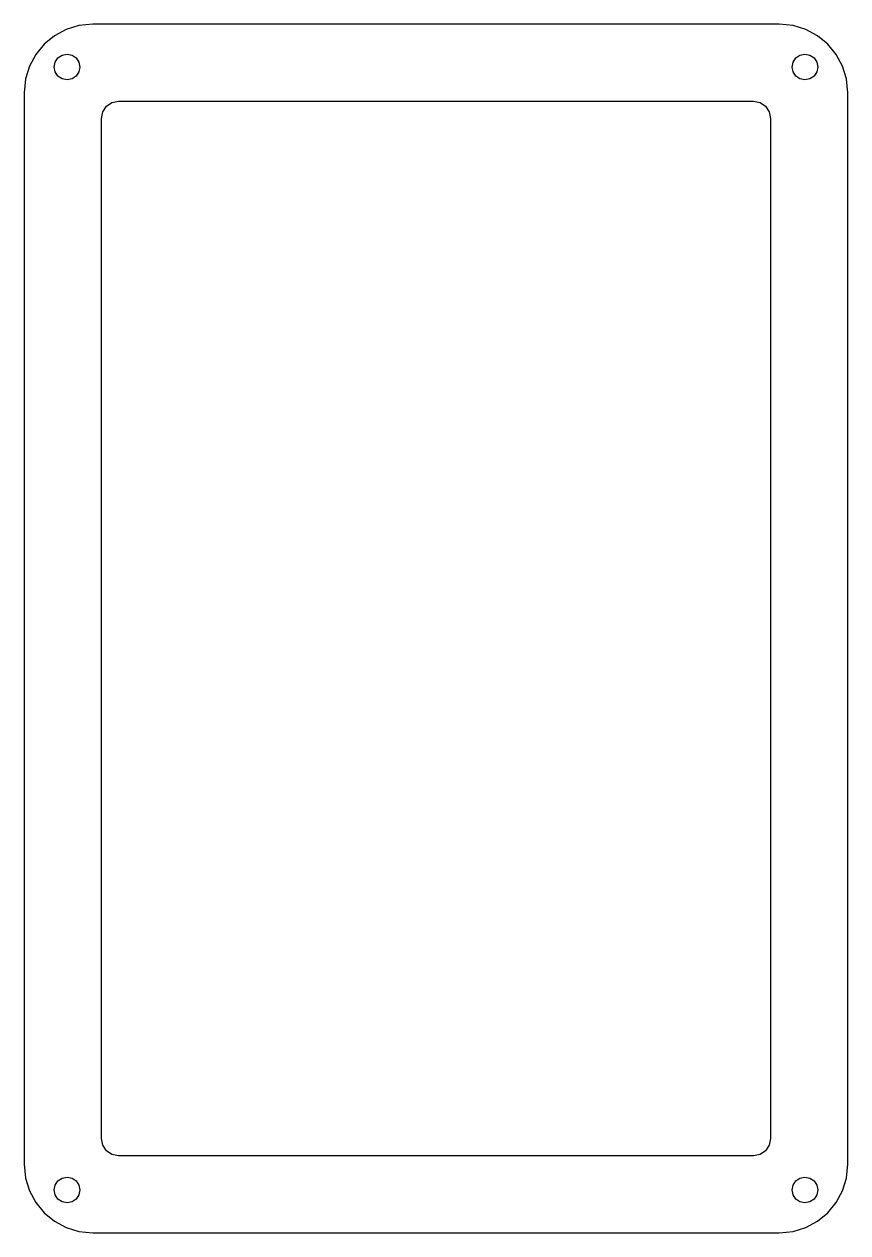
# Model space of a CAD drawing. Extents: x 107 to 203, y 2 to 143.
import ezdxf

# ---------------------------------------------------------------- set-up
doc = ezdxf.new("R2010")
doc.units = 0

msp = doc.modelspace()

# ---------------------------------------------------------------- linework, layer by layer
at = {"layer": 'Layer 1'}
for p, q in [((113.383781, 142.838031), (111.88025, 142.37325)), ((115, 143), (113.383781, 142.838031)), ((195, 143), (115, 143)), ((115, 143), (115, 143)), ((196.616219, 142.838031), (195, 143)), ((198.11975, 142.37325), (196.616219, 142.838031)), ((110.521094, 141.637344), (109.338, 140.662)), ((111.88025, 142.37325), (110.521094, 141.637344)), ((199.478906, 141.637344), (198.11975, 142.37325)), ((200.662, 140.662), (199.478906, 141.637344)), ((109.338, 140.662), (108.362656, 139.478906)), ((201.637344, 139.478906), (200.662, 140.662)), ((108.362656, 139.478906), (107.62675, 138.11975)), ((110.5, 138), (110.614181, 138.574025)), ((110.614181, 138.574025), (110.93934, 139.06066)), ((110.93934, 139.06066), (111.425975, 139.385819)), ((111.425975, 139.385819), (112, 139.5)), ((112, 139.5), (112.574025, 139.385819)), ((112, 139.5), (112, 139.5)), ((112.574025, 139.385819), (113.06066, 139.06066)), ((113.06066, 139.06066), (113.385819, 138.574025)), ((113.385819, 138.574025), (113.5, 138)), ((196.5, 138), (196.614181, 138.574025)), ((196.614181, 138.574025), (196.93934, 139.06066)), ((196.93934, 139.06066), (197.425975, 139.385819)), ((197.425975, 139.385819), (198, 139.5)), ((198, 139.5), (198.574025, 139.385819)), ((198, 139.5), (198, 139.5)), ((198.574025, 139.385819), (199.06066, 139.06066)), ((199.06066, 139.06066), (199.385819, 138.574025)), ((199.385819, 138.574025), (199.5, 138)), ((202.37325, 138.11975), (201.637344, 139.478906)), ((107.62675, 138.11975), (107.161969, 136.616219)), ((110.614181, 137.425975), (110.5, 138)), ((110.93934, 136.93934), (110.614181, 137.425975)), ((111.425975, 136.614181), (110.93934, 136.93934)), ((113.06066, 136.93934), (112.574025, 136.614181)), ((113.385819, 137.425975), (113.06066, 136.93934)), ((113.5, 138), (113.385819, 137.425975)), ((196.614181, 137.425975), (196.5, 138)), ((196.93934, 136.93934), (196.614181, 137.425975)), ((197.425975, 136.614181), (196.93934, 136.93934)), ((199.06066, 136.93934), (198.574025, 136.614181)), ((199.385819, 137.425975), (199.06066, 136.93934)), ((199.5, 138), (199.385819, 137.425975)), ((202.838031, 136.616219), (202.37325, 138.11975)), ((107.161969, 136.616219), (107, 135)), ((112, 136.5), (111.425975, 136.614181)), ((112.574025, 136.614181), (112, 136.5)), ((198, 136.5), (197.425975, 136.614181)), ((198.574025, 136.614181), (198, 136.5)), ((203, 135), (202.838031, 136.616219)), ((107, 135), (107, 9.99995)), ((117.220062, 133.843312), (118, 134)), ((118, 134), (192, 134)), ((118, 134), (118, 134)), ((192, 134), (192.779938, 133.843312)), ((203, 9.99995), (203, 135)), ((116, 132), (116.156688, 132.779938)), ((116.156688, 132.779938), (116.5845, 133.4155)), ((116.5845, 133.4155), (117.220062, 133.843312)), ((192.779938, 133.843312), (193.4155, 133.4155)), ((193.4155, 133.4155), (193.843312, 132.779938)), ((193.843312, 132.779938), (194, 132)), ((116, 12.9998), (116, 132)), ((194, 132), (194, 12.9998)), ((116.156688, 12.219878), (116, 12.9998)), ((194, 12.9998), (193.843312, 12.219878)), ((116.5845, 11.58435), (116.156688, 12.219878)), ((117.220062, 11.156572), (116.5845, 11.58435)), ((193.4155, 11.58435), (192.779938, 11.156572)), ((193.843312, 12.219878), (193.4155, 11.58435)), ((107, 9.99995), (107.161969, 8.383752)), ((118, 10.9999), (117.220062, 11.156572)), ((192, 10.9999), (118, 10.9999)), ((192.779938, 11.156572), (192, 10.9999)), ((202.838031, 8.383752), (203, 9.99995)), ((111.425936, 8.386103), (112, 8.5003)), ((112, 8.5003), (112.574064, 8.386103)), ((112, 8.5003), (112, 8.5003)), ((197.425936, 8.386103), (198, 8.5003)), ((198, 8.5003), (198.574064, 8.386103)), ((198, 8.5003), (198, 8.5003)), ((107.161969, 8.383752), (107.62675, 6.880277)), ((110.5, 7.00013), (110.614132, 7.574207)), ((110.614132, 7.574207), (110.93928, 8.0609)), ((110.93928, 8.0609), (111.425936, 8.386103)), ((112.574064, 8.386103), (113.06072, 8.0609)), ((113.06072, 8.0609), (113.385868, 7.574207)), ((113.385868, 7.574207), (113.5, 7.00013)), ((196.5, 7.00013), (196.614132, 7.574207)), ((196.614132, 7.574207), (196.93928, 8.0609)), ((196.93928, 8.0609), (197.425936, 8.386103)), ((198.574064, 8.386103), (199.06072, 8.0609)), ((199.06072, 8.0609), (199.385868, 7.574207)), ((199.385868, 7.574207), (199.5, 7.00013)), ((202.37325, 6.880277), (202.838031, 8.383752)), ((107.62675, 6.880277), (108.362656, 5.521199)), ((110.614132, 6.426053), (110.5, 7.00013)), ((110.93928, 5.93936), (110.614132, 6.426053)), ((111.425936, 5.614157), (110.93928, 5.93936)), ((113.06072, 5.93936), (112.574064, 5.614157)), ((113.385868, 6.426053), (113.06072, 5.93936)), ((113.5, 7.00013), (113.385868, 6.426053)), ((196.614132, 6.426053), (196.5, 7.00013)), ((196.93928, 5.93936), (196.614132, 6.426053)), ((197.425936, 5.614157), (196.93928, 5.93936)), ((199.06072, 5.93936), (198.574064, 5.614157)), ((199.385868, 6.426053), (199.06072, 5.93936)), ((199.5, 7.00013), (199.385868, 6.426053)), ((201.637344, 5.521199), (202.37325, 6.880277)), ((108.362656, 5.521199), (109.338, 4.338195)), ((109.338, 4.338195), (110.521094, 3.362941)), ((112, 5.49996), (111.425936, 5.614157)), ((112.574064, 5.614157), (112, 5.49996)), ((198, 5.49996), (197.425936, 5.614157)), ((198.574064, 5.614157), (198, 5.49996)), ((199.478906, 3.362941), (200.662, 4.338195)), ((200.662, 4.338195), (201.637344, 5.521199)), ((110.521094, 3.362941), (111.88025, 2.627113)), ((198.11975, 2.627113), (199.478906, 3.362941)), ((111.88025, 2.627113), (113.383781, 2.162388)), ((113.383781, 2.162388), (115, 2.00044)), ((115, 2.00044), (195, 2.00044)), ((195, 2.00044), (196.616219, 2.162388)), ((196.616219, 2.162388), (198.11975, 2.627113))]:
    msp.add_line(p, q, dxfattribs=at)

doc.saveas('drawing.dxf')
